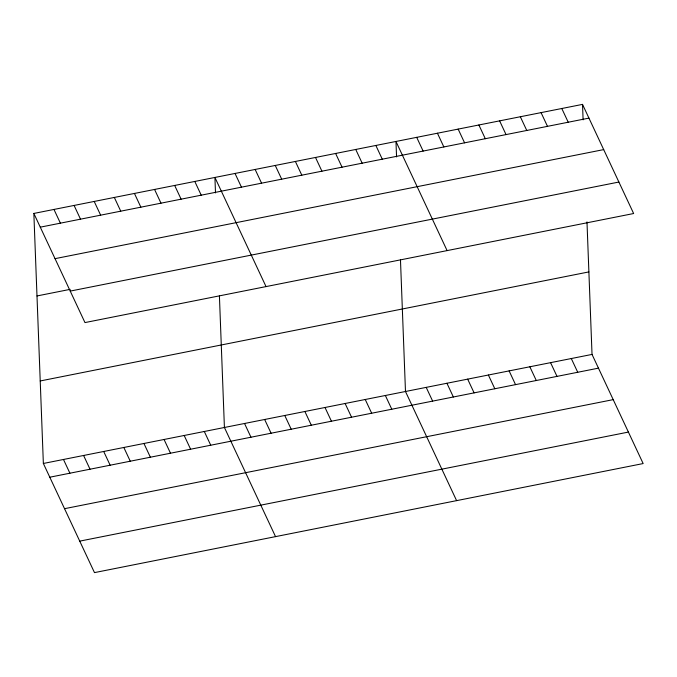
<?xml version="1.0" encoding="UTF-8"?>
<svg xmlns="http://www.w3.org/2000/svg" width="677" height="677" viewBox="0 0 677 677"><rect width="100%" height="100%" fill="white"/><g stroke="black" fill="none" stroke-linecap="round" stroke-linejoin="round"><path stroke-width="1.02" d="M33.85 213.441L582.516 104.385L633.638 213.526L84.972 322.582L33.85 213.441L43.362 463.474L94.484 572.615L643.15 463.559L592.028 354.418L586.984 221.904M40.282 227.167L588.948 118.111M55.032 258.656L603.698 149.6M36.99 295.951L70.18 289.35M70.23 291.093L618.896 182.037M40.222 380.965L588.888 271.909M43.362 463.474L592.028 354.418M49.785 477.209L598.451 368.153M64.535 508.689L613.201 399.633M79.734 541.135L628.4 432.078M561.792 108.498L568.223 122.232M541.058 112.619L547.49 126.354M520.334 116.74L526.765 130.466M499.609 120.861L506.041 134.588M478.876 124.983L485.307 138.709M571.295 358.539L577.726 372.265M458.151 129.104L464.583 142.83M550.57 362.66L557.002 376.387M437.427 133.217L443.858 146.951M529.846 366.782L536.277 380.508M416.693 137.338L423.125 151.073M509.112 370.903L515.544 384.629M447.099 250.6L395.969 141.459L396.561 156.929M488.388 375.024L494.819 388.75M375.853 145.462L382.285 159.188M467.663 379.137L474.095 392.872M355.738 149.456L362.161 163.182M446.93 383.258L453.362 396.993M335.614 153.459L342.046 167.185M426.205 387.379L432.637 401.106M315.499 157.453L321.93 171.188M456.603 500.642L405.481 391.501L400.479 259.976M295.384 161.456L301.815 175.182M385.357 395.495L391.788 409.23M275.26 165.45L281.691 179.185M365.241 399.498L371.673 413.224M255.144 169.453L261.576 183.179M345.126 403.492L351.558 417.227M235.029 173.447L241.461 187.182M325.011 407.495L331.434 421.221M266.036 286.591L214.914 177.45L215.498 192.92M304.887 411.498L311.318 425.224M194.79 181.444L201.221 195.179M284.772 415.492L291.203 429.218M174.674 185.447L181.106 199.173M264.656 419.495L271.088 433.221M154.559 189.442L160.991 203.176M244.532 423.489L250.964 437.215M134.435 193.444L140.867 207.17M275.547 536.633L224.417 427.492L219.416 295.967M114.32 197.439L120.751 211.173M204.302 431.486L210.733 445.212M94.205 201.441L100.636 215.168M184.186 435.489L190.609 449.215M74.089 205.436L80.512 219.17M164.062 439.483L170.494 453.209M53.965 209.438L60.397 223.165M143.947 443.486L150.379 457.212M123.832 447.48L130.263 461.206M103.708 451.483L110.139 465.209M83.593 455.477L90.024 469.212M63.477 459.48L69.909 473.206M582.516 104.385L583.109 119.854"/></g></svg>
